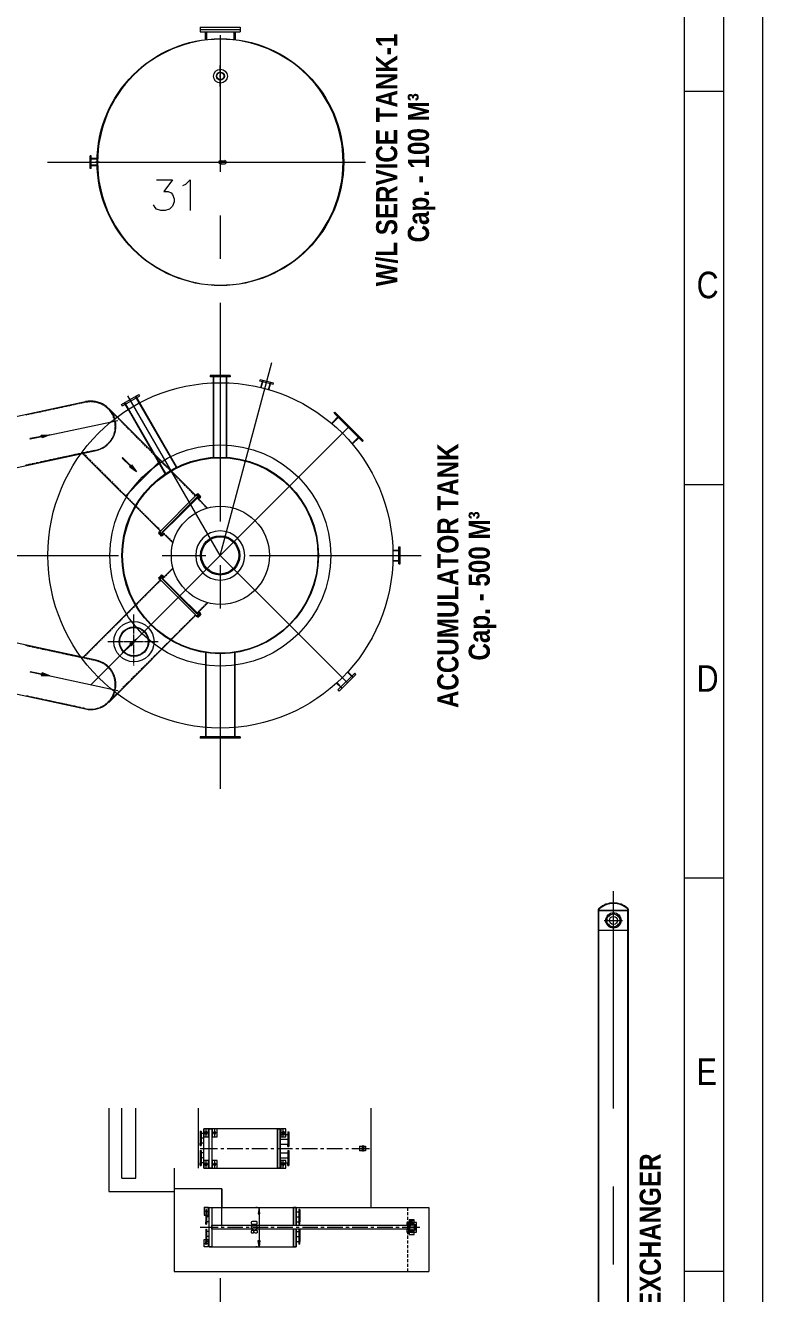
# Model space of a CAD drawing. Header units: millimetres. Extents: x 29 to 95071, y 20 to 67221.
# Drawn here: x 80065 to 95071, y 25167 to 50968 of the extents above; entities that cross this region are included whole.
import ezdxf

# ---------------------------------------------------------------- set-up
doc = ezdxf.new("R2010")
doc.units = ezdxf.units.MM

msp = doc.modelspace()

# ---------------------------------------------------------------- hatches: boundary and pattern name
h = msp.add_hatch(color=7)
h.dxf.hatch_style = 2
h.paths.add_polyline_path([(80390, 42631), (80563, 42636), (80404, 42577)])
h = msp.add_hatch(color=7)
h.dxf.hatch_style = 2
h.paths.add_polyline_path([(82228, 42026), (82328, 41888), (82189, 41982)])
h = msp.add_hatch(color=7)
h.dxf.hatch_style = 2
h.paths.add_polyline_path([(82228, 38344), (82328, 38483), (82189, 38383)])
h = msp.add_hatch(color=7)
h.dxf.hatch_style = 2
h.paths.add_polyline_path([(80390, 37739), (80563, 37734), (80404, 37794)])
h = msp.add_hatch(color=7)
h.dxf.hatch_style = 2
h.paths.add_polyline_path([(84801, 26790), (84840, 26790), (84821, 26919)])
h = msp.add_hatch(color=7)
h.paths.add_polyline_path([(87879, 26666), (87879, 26631), (87904, 26631)])
h.paths.add_polyline_path([(87879, 26631), (87904, 26631), (87879, 26369)])
h = msp.add_hatch(color=7)
h.dxf.hatch_style = 2
h.paths.add_polyline_path([(87879, 26666), (87978, 26666), (87904, 26631)])
h = msp.add_hatch(color=7)
h.dxf.hatch_style = 2
h.paths.add_polyline_path([(84801, 26245), (84840, 26245), (84821, 26116)])

# ---------------------------------------------------------------- linework, layer by layer
at = {"color": 7, "lineweight": 0}
for points in [[(95071, 20), (29, 20), (29, 67221), (95071, 67221)], [(94273, 818), (2428, 818), (2428, 66423), (94273, 66423)], [(93475, 1616), (3226, 1616), (3226, 65625), (93475, 65625)], [(80390, 42631), (80563, 42636), (80404, 42577)], [(82228, 42026), (82328, 41888), (82189, 41982)], [(82228, 38344), (82328, 38483), (82189, 38383)], [(80390, 37739), (80563, 37734), (80404, 37794)], [(91901, 32773), (91892, 32769), (91889, 32760), (91892, 32751), (91901, 32748), (91910, 32751), (91913, 32760), (91910, 32769)], [(91941, 32867), (91932, 32863), (91928, 32854), (91932, 32846), (91941, 32842), (91950, 32846), (91953, 32854), (91950, 32863)], [(92035, 32906), (92026, 32903), (92023, 32894), (92026, 32885), (92035, 32882), (92044, 32885), (92047, 32894), (92044, 32903)], [(92129, 32867), (92120, 32863), (92117, 32854), (92120, 32846), (92129, 32842), (92138, 32846), (92141, 32854), (92138, 32863)], [(92169, 32773), (92160, 32769), (92156, 32760), (92160, 32751), (92169, 32748), (92178, 32751), (92181, 32760), (92178, 32769)], [(91941, 32678), (91932, 32675), (91928, 32666), (91932, 32657), (91941, 32654), (91950, 32657), (91953, 32666), (91950, 32675)], [(92035, 32639), (92026, 32635), (92023, 32626), (92026, 32618), (92035, 32614), (92044, 32618), (92047, 32626), (92044, 32635)], [(92129, 32678), (92120, 32675), (92117, 32666), (92120, 32657), (92129, 32654), (92138, 32657), (92141, 32666), (92138, 32675)], [(83795, 28356), (83795, 28520), (83696, 28520), (83696, 28356)], [(83720, 28436), (83725, 28431), (83725, 28426), (83725, 28421), (83730, 28421), (83735, 28416), (83740, 28416), (83745, 28416), (83750, 28416), (83755, 28421), (83760, 28421), (83760, 28426), (83765, 28426), (83765, 28431), (83765, 28436), (83765, 28441), (83765, 28446), (83760, 28450), (83760, 28455), (83755, 28455), (83750, 28460), (83745, 28460), (83740, 28460), (83735, 28455), (83730, 28455), (83725, 28450), (83725, 28446), (83720, 28441)], [(83805, 27717), (83805, 28520), (83859, 28520), (83859, 27717)], [(83968, 28356), (83968, 28520), (83869, 28520), (83869, 28356)], [(83899, 28436), (83899, 28431), (83899, 28426), (83904, 28421), (83909, 28421), (83909, 28416), (83914, 28416), (83919, 28416), (83924, 28416), (83928, 28416), (83928, 28421), (83933, 28421), (83938, 28426), (83938, 28431), (83943, 28436), (83943, 28441), (83938, 28446), (83938, 28450), (83933, 28455), (83928, 28455), (83928, 28460), (83924, 28460), (83919, 28460), (83914, 28460), (83909, 28455), (83904, 28450), (83899, 28450), (83899, 28446), (83899, 28441)], [(85252, 28520), (85252, 27717), (85197, 27717), (85197, 28520)], [(85252, 27717), (85252, 28520), (85197, 28520), (85197, 27717)], [(85262, 28520), (85262, 28356), (85252, 28356), (85252, 28520)], [(85366, 28356), (85366, 28520), (85262, 28520), (85262, 28356)], [(85292, 28436), (85292, 28431), (85297, 28426), (85297, 28421), (85301, 28421), (85306, 28416), (85311, 28416), (85316, 28416), (85321, 28416), (85326, 28421), (85331, 28426), (85336, 28431), (85336, 28436), (85336, 28441), (85336, 28446), (85331, 28446), (85331, 28450), (85326, 28455), (85321, 28460), (85316, 28460), (85311, 28460), (85306, 28460), (85306, 28455), (85301, 28455), (85297, 28450), (85292, 28446), (85292, 28441)], [(86987, 28069), (86987, 28168)], [(83795, 27717), (83795, 27876), (83696, 27876), (83696, 27717)], [(83968, 27717), (83968, 27876), (83869, 27876), (83869, 27717)], [(85262, 27717), (85262, 27876), (85252, 27876), (85252, 27717)], [(85366, 27717), (85366, 27876), (85262, 27876), (85262, 27717)], [(83720, 27796), (83720, 27791), (83725, 27791), (83725, 27786), (83725, 27781), (83730, 27781), (83735, 27776), (83740, 27776), (83745, 27776), (83750, 27776), (83755, 27776), (83760, 27781), (83760, 27786), (83765, 27786), (83765, 27791), (83765, 27796), (83765, 27801), (83765, 27806), (83760, 27811), (83760, 27816), (83755, 27816), (83750, 27816), (83745, 27821), (83740, 27821), (83735, 27816), (83730, 27816), (83725, 27811), (83725, 27806), (83720, 27801)], [(83899, 27796), (83899, 27791), (83899, 27786), (83904, 27781), (83909, 27781), (83909, 27776), (83914, 27776), (83919, 27776), (83924, 27776), (83928, 27776), (83933, 27781), (83938, 27786), (83938, 27791), (83943, 27796), (83943, 27801), (83938, 27806), (83938, 27811), (83933, 27816), (83928, 27816), (83924, 27821), (83919, 27821), (83914, 27821), (83909, 27816), (83904, 27811), (83899, 27811), (83899, 27806), (83899, 27801)], [(85292, 27796), (85292, 27791), (85297, 27786), (85297, 27781), (85301, 27781), (85306, 27776), (85311, 27776), (85316, 27776), (85321, 27776), (85326, 27776), (85326, 27781), (85331, 27786), (85336, 27791), (85336, 27796), (85336, 27801), (85336, 27806), (85331, 27806), (85331, 27811), (85326, 27816), (85321, 27816), (85316, 27821), (85311, 27821), (85306, 27821), (85306, 27816), (85301, 27816), (85297, 27811), (85292, 27806), (85292, 27801)], [(83760, 26847), (83756, 26856), (83748, 26859), (83739, 26856), (83735, 26847), (83739, 26838), (83748, 26835), (83756, 26838)], [(83859, 26116), (83805, 26116), (83805, 26919), (83859, 26919)], [(84801, 26790), (84840, 26790), (84821, 26919)], [(84662, 26602), (84667, 26587), (84687, 26582), (84717, 26577), (84736, 26577), (84766, 26582), (84781, 26587), (84786, 26602), (84786, 26612), (84781, 26626), (84766, 26631), (84736, 26636), (84717, 26636), (84687, 26631), (84667, 26626), (84662, 26612)], [(87879, 26666), (87879, 26631), (87904, 26631)], [(87879, 26666), (87978, 26666), (87904, 26631)], [(87879, 26369), (87978, 26369), (87978, 26666), (87879, 26666)], [(87879, 26631), (87904, 26631), (87879, 26369)], [(87943, 26594), (87940, 26603), (87931, 26607), (87922, 26603), (87919, 26594), (87922, 26585), (87931, 26582), (87940, 26585)], [(83859, 26557), (87854, 26557), (87854, 26478), (83859, 26478)], [(84662, 26512), (84667, 26498), (84687, 26493), (84717, 26488), (84736, 26488), (84766, 26493), (84781, 26498), (84786, 26512), (84786, 26522), (84781, 26537), (84766, 26542), (84736, 26547), (84717, 26547), (84687, 26542), (84667, 26537), (84662, 26522)], [(84662, 26418), (84667, 26403), (84682, 26403), (84692, 26403), (84707, 26403), (84712, 26413), (84717, 26433), (84722, 26448), (84736, 26453), (84746, 26458), (84766, 26458), (84776, 26453), (84781, 26448), (84786, 26438), (84786, 26418), (84781, 26403), (84776, 26403), (84766, 26398), (84746, 26398), (84736, 26403), (84722, 26408), (84717, 26423), (84712, 26443), (84707, 26448), (84692, 26453), (84682, 26453), (84667, 26448), (84662, 26438)], [(87854, 26468), (88003, 26468), (88003, 26567), (87854, 26567)], [(87943, 26446), (87940, 26454), (87931, 26458), (87922, 26454), (87919, 26446), (87922, 26437), (87931, 26433), (87940, 26437)], [(83760, 26193), (83756, 26202), (83748, 26205), (83739, 26202), (83735, 26193), (83739, 26184), (83748, 26180), (83756, 26184)], [(84801, 26245), (84840, 26245), (84821, 26116)]]:
    msp.add_lwpolyline(points, close=True, dxfattribs=at)
for points in [[(83626, 50928), (83626, 50839)], [(83626, 50928), (84439, 50928)], [(83626, 50884), (84439, 50884)], [(83626, 50839), (84439, 50839)], [(83725, 50839), (83725, 50666)], [(83750, 50839), (83750, 50666)], [(84310, 50839), (84310, 50666)], [(84335, 50839), (84335, 50666)], [(84439, 50928), (84439, 50839)], [(84033, 50770), (84033, 47989)], [(84033, 50002), (84033, 50150)], [(84033, 49917), (84033, 49962)], [(84033, 49724), (84033, 49873)], [(94273, 49620), (93475, 49620)], [(81406, 48311), (81381, 48311)], [(81381, 48059), (81381, 48311)], [(81406, 48257), (81381, 48257)], [(81406, 48059), (81406, 48311)], [(81530, 48257), (81406, 48257)], [(80518, 48182), (86987, 48182)], [(81530, 48247), (81381, 48247)], [(81530, 48123), (81381, 48123)], [(81406, 48113), (81381, 48113)], [(81406, 48059), (81381, 48059)], [(81530, 48113), (81406, 48113)], [(81574, 48182), (81490, 48182)], [(84035, 48217), (84023, 48215), (84012, 48208), (84005, 48198), (84003, 48185), (84005, 48172), (84012, 48162), (84023, 48155), (84035, 48153)], [(84033, 48212), (84122, 48212)], [(84033, 48153), (84038, 48153), (84042, 48158), (84047, 48158), (84052, 48163), (84052, 48168), (84057, 48173), (84057, 48178), (84062, 48182), (84062, 48187), (84057, 48192), (84057, 48197), (84052, 48202), (84052, 48207), (84047, 48212), (84042, 48212), (84038, 48212), (84033, 48212)], [(84033, 48153), (84122, 48153)], [(84124, 48153), (84137, 48155), (84147, 48162), (84154, 48172), (84156, 48185), (84154, 48198), (84147, 48208), (84137, 48215), (84124, 48217)], [(86486, 48182), (86570, 48182)], [(82734, 47826), (83061, 47826), (82883, 47588), (82972, 47588), (83031, 47558), (83061, 47528), (83091, 47439), (83091, 47380), (83061, 47290), (83002, 47231), (82912, 47201), (82823, 47201), (82734, 47231), (82704, 47261), (82674, 47320)], [(83269, 47707), (83329, 47736), (83418, 47826), (83418, 47201)], [(84033, 47102), (84033, 46215)], [(84033, 45323), (84033, 40877)], [(84033, 40183), (85083, 44108)], [(84236, 43846), (83829, 43846)], [(83829, 43846), (83829, 43816)], [(84236, 43816), (83829, 43816)], [(83894, 43687), (83894, 43846)], [(83894, 42170), (83894, 43687)], [(83904, 43687), (83904, 43846)], [(83904, 42170), (83904, 43687)], [(84156, 43687), (84156, 43846)], [(84156, 42170), (84156, 43687)], [(84166, 43687), (84166, 43846)], [(84166, 42170), (84166, 43687)], [(84236, 43846), (84236, 43816)], [(84836, 43732), (84845, 43756)], [(85108, 43662), (84836, 43732)], [(85113, 43687), (84845, 43756)], [(84860, 43598), (84895, 43741)], [(84865, 43598), (84905, 43741)], [(85014, 43553), (85054, 43702)], [(85019, 43553), (85059, 43702)], [(85108, 43662), (85113, 43687)], [(82025, 43256), (82377, 43459)], [(82040, 43226), (82392, 43429)], [(84033, 40183), (82154, 43434)], [(83140, 41977), (82308, 43419)], [(82392, 43290), (82318, 43424)], [(82392, 43429), (82377, 43459)], [(81292, 43310), (78357, 42681)], [(80305, 43092), (80295, 43087)], [(80325, 43092), (80310, 43092)], [(80345, 43097), (80330, 43097)], [(80365, 43102), (80350, 43102)], [(80380, 43107), (80370, 43102)], [(80399, 43112), (80390, 43107)], [(80419, 43112), (80404, 43112)], [(80439, 43117), (80424, 43117)], [(80454, 43122), (80444, 43122)], [(80474, 43127), (80464, 43122)], [(80494, 43132), (80479, 43127)], [(80513, 43137), (80499, 43132)], [(80528, 43137), (80518, 43137)], [(80548, 43142), (80538, 43142)], [(80568, 43147), (80553, 43142)], [(80588, 43152), (80573, 43147)], [(80603, 43157), (80593, 43152)], [(80622, 43157), (80613, 43157)], [(80642, 43162), (80627, 43162)], [(80662, 43166), (80647, 43162)], [(80677, 43171), (80667, 43166)], [(80697, 43176), (80687, 43171)], [(80717, 43176), (80702, 43176)], [(80736, 43181), (80722, 43181)], [(80751, 43186), (80741, 43181)], [(80771, 43191), (80761, 43186)], [(80791, 43196), (80776, 43191)], [(80811, 43196), (80796, 43196)], [(80826, 43201), (80816, 43201)], [(80846, 43206), (80836, 43201)], [(80865, 43211), (80850, 43206)], [(80885, 43216), (80870, 43211)], [(80905, 43216), (80890, 43216)], [(80920, 43221), (80910, 43221)], [(80940, 43226), (80930, 43226)], [(80960, 43231), (80945, 43226)], [(80979, 43236), (80964, 43231)], [(80994, 43236), (80984, 43236)], [(81014, 43241), (81004, 43241)], [(81034, 43246), (81019, 43246)], [(81054, 43251), (81039, 43246)], [(81069, 43256), (81059, 43251)], [(81088, 43256), (81078, 43256)], [(81108, 43261), (81093, 43261)], [(81128, 43266), (81113, 43266)], [(81143, 43271), (81133, 43266)], [(81163, 43276), (81153, 43271)], [(81183, 43280), (81168, 43276)], [(81202, 43280), (81188, 43280)], [(81217, 43285), (81207, 43285)], [(81237, 43290), (81227, 43285)], [(81257, 43295), (81242, 43290)], [(81277, 43300), (81262, 43295)], [(81292, 43300), (81282, 43300)], [(81505, 42320), (81555, 42334), (81603, 42352), (81648, 42374), (81690, 42401), (81729, 42431), (81764, 42465), (81796, 42501), (81825, 42541), (81849, 42583), (81870, 42628), (81886, 42674), (81897, 42722), (81904, 42771), (81906, 42821), (81903, 42872), (81895, 42924), (81881, 42974), (81863, 43021), (81841, 43066), (81814, 43109), (81784, 43147), (81751, 43183), (81714, 43215), (81674, 43244), (81632, 43268), (81588, 43288), (81541, 43305), (81493, 43316), (81444, 43323), (81394, 43325), (81343, 43322), (81292, 43314)], [(81302, 43300), (81292, 43300)], [(81321, 43305), (81306, 43305)], [(81336, 43305), (81326, 43305)], [(81356, 43310), (81346, 43305)], [(81376, 43310), (81361, 43310)], [(81396, 43310), (81391, 43315), (81381, 43310)], [(81416, 43310), (81401, 43310)], [(81430, 43310), (81420, 43310)], [(81450, 43305), (81440, 43310)], [(81470, 43305), (81460, 43305)], [(81490, 43305), (81485, 43305), (81475, 43305)], [(81510, 43300), (81495, 43300)], [(81525, 43295), (81515, 43295)], [(81544, 43290), (81534, 43290)], [(81564, 43280), (81549, 43285)], [(81579, 43276), (81569, 43280)], [(81599, 43271), (81589, 43276)], [(81614, 43261), (81604, 43266)], [(81634, 43251), (81619, 43256)], [(81648, 43241), (81639, 43251)], [(81663, 43236), (81653, 43241)], [(81683, 43221), (81673, 43231)], [(81698, 43211), (81688, 43221)], [(81713, 43201), (81703, 43206)], [(81728, 43186), (81718, 43196)], [(81743, 43176), (81733, 43181)], [(81753, 43162), (81748, 43171)], [(81767, 43147), (81758, 43157)], [(83537, 41402), (81762, 43176)], [(81777, 43132), (81772, 43142)], [(81792, 43117), (81782, 43127)], [(81802, 43102), (81792, 43112)], [(81812, 43087), (81807, 43097)], [(81837, 43082), (81812, 43112)], [(82040, 43226), (82025, 43256)], [(82159, 43157), (82080, 43285)], [(82922, 41853), (82090, 43295)], [(82912, 41843), (82159, 43157)], [(83150, 41982), (82392, 43290)], [(86352, 43077), (86367, 43097)], [(86942, 42522), (86367, 43097)], [(80082, 43043), (80072, 43038)], [(80102, 43048), (80087, 43043)], [(80122, 43052), (80107, 43048)], [(80137, 43052), (80127, 43052)], [(80157, 43057), (80147, 43057)], [(80176, 43062), (80162, 43057)], [(80196, 43067), (80181, 43062)], [(80211, 43072), (80201, 43067)], [(80231, 43072), (80221, 43072)], [(80251, 43077), (80236, 43077)], [(80271, 43082), (80256, 43082)], [(80285, 43087), (80276, 43082)], [(80538, 42631), (81946, 42929)], [(81822, 43072), (81817, 43082)], [(81832, 43052), (81827, 43067)], [(81842, 43038), (81837, 43048)], [(81852, 43023), (81842, 43033)], [(81872, 43048), (81852, 43072)], [(81857, 43003), (81857, 43013), (81852, 43013)], [(81862, 42983), (81862, 42998)], [(81872, 42968), (81867, 42978)], [(81876, 42948), (81872, 42963)], [(81881, 42929), (81876, 42943)], [(81906, 43018), (81881, 43038)], [(81886, 42914), (81886, 42919), (81881, 42924)], [(81886, 42894), (81886, 42904)], [(81891, 42874), (81891, 42889)], [(81891, 42854), (81891, 42869)], [(81896, 42834), (81891, 42849)], [(81941, 42983), (81916, 43003)], [(81976, 42948), (81951, 42968)], [(82005, 42914), (81986, 42938)], [(82040, 42879), (82020, 42904)], [(82075, 42849), (82050, 42869)], [(82109, 42815), (82085, 42834)], [(86293, 42869), (86441, 43018)], [(86303, 42864), (86451, 43008)], [(86927, 42502), (86352, 43077)], [(80394, 42606), (80162, 42562)], [(80399, 42596), (80166, 42552), (80162, 42562)], [(80394, 42601), (80166, 42557)], [(81827, 42562), (81832, 42577)], [(81837, 42582), (81842, 42592)], [(81847, 42596), (81852, 42606)], [(81857, 42616), (81862, 42626)], [(81862, 42631), (81867, 42641)], [(81867, 42651), (81872, 42661)], [(81872, 42666), (81876, 42681)], [(81876, 42686), (81881, 42701)], [(81881, 42706), (81886, 42715)], [(81886, 42725), (81891, 42735)], [(81891, 42780), (81896, 42795)], [(81891, 42760), (81891, 42775)], [(81891, 42740), (81891, 42755)], [(81896, 42820), (81896, 42829)], [(81896, 42800), (81896, 42810)], [(82144, 42780), (82119, 42800)], [(82174, 42745), (82154, 42770)], [(82209, 42710), (82189, 42735)], [(82243, 42681), (82218, 42701)], [(82278, 42646), (82253, 42666)], [(82308, 42611), (82288, 42631)], [(82342, 42577), (82323, 42601)], [(84033, 40183), (86655, 42810)], [(86709, 42453), (86858, 42601)], [(86719, 42448), (86863, 42592)], [(81505, 42314), (78570, 41684)], [(81460, 42314), (81445, 42314)], [(81480, 42319), (81465, 42314)], [(81495, 42324), (81485, 42319)], [(81500, 42324), (81510, 42329)], [(81520, 42329), (81530, 42334)], [(81534, 42334), (81549, 42339)], [(81554, 42339), (81564, 42344)], [(81574, 42349), (81584, 42349)], [(81589, 42354), (81594, 42354), (81604, 42359)], [(81609, 42359), (81619, 42368)], [(81624, 42368), (81634, 42378)], [(81639, 42378), (81653, 42383)], [(81658, 42388), (81668, 42393)], [(81673, 42398), (81678, 42403), (81683, 42403)], [(81688, 42408), (81698, 42418)], [(81703, 42423), (81713, 42428)], [(81718, 42433), (81728, 42443)], [(81733, 42448), (81743, 42453)], [(81748, 42458), (81758, 42463), (81758, 42468)], [(81762, 42473), (81767, 42482)], [(81772, 42487), (81782, 42497)], [(81782, 42502), (81792, 42512)], [(81797, 42517), (81802, 42527)], [(81807, 42532), (81817, 42542)], [(81817, 42547), (81827, 42557)], [(82377, 42542), (82357, 42567)], [(82412, 42512), (82387, 42532)], [(82446, 42478), (82422, 42497)], [(82476, 42443), (82456, 42468)], [(82511, 42408), (82491, 42433)], [(82546, 42373), (82526, 42398)], [(82580, 42344), (82556, 42363)], [(82615, 42309), (82590, 42329)], [(86927, 42502), (86942, 42522)], [(80251, 42056), (80236, 42051)], [(80266, 42061), (80256, 42056)], [(80285, 42061), (80276, 42061)], [(80305, 42066), (80290, 42066)], [(80325, 42071), (80310, 42066)], [(80340, 42076), (80330, 42071)], [(80360, 42081), (80350, 42076)], [(80380, 42081), (80365, 42081)], [(80399, 42086), (80385, 42086)], [(80414, 42091), (80404, 42091)], [(80434, 42096), (80424, 42091)], [(80454, 42101), (80439, 42096)], [(80474, 42101), (80459, 42101)], [(80489, 42106), (80479, 42106)], [(80508, 42111), (80499, 42111)], [(80528, 42116), (80513, 42111)], [(80548, 42121), (80533, 42116)], [(80563, 42121), (80553, 42121)], [(80583, 42126), (80573, 42126)], [(80603, 42131), (80588, 42131)], [(80622, 42135), (80608, 42131)], [(80637, 42140), (80627, 42135)], [(80657, 42145), (80647, 42140)], [(80677, 42145), (80662, 42145)], [(80697, 42150), (80682, 42150)], [(80712, 42155), (80702, 42150)], [(80732, 42160), (80722, 42155)], [(80751, 42165), (80741, 42160)], [(80771, 42165), (80756, 42165)], [(80791, 42170), (80776, 42170)], [(80806, 42175), (80796, 42170)], [(80826, 42180), (80816, 42175)], [(80846, 42185), (80831, 42180)], [(80865, 42185), (80850, 42185)], [(80880, 42190), (80870, 42190)], [(80900, 42195), (80890, 42190)], [(80920, 42200), (80905, 42195)], [(80940, 42205), (80925, 42200)], [(80955, 42205), (80945, 42205)], [(80974, 42210), (80964, 42210)], [(80994, 42215), (80979, 42210)], [(81014, 42220), (80999, 42215)], [(81029, 42225), (81019, 42220)], [(81049, 42225), (81039, 42225)], [(81069, 42230), (81054, 42230)], [(81088, 42235), (81074, 42235)], [(81103, 42240), (81093, 42235)], [(81123, 42245), (81113, 42240)], [(81143, 42245), (81128, 42245)], [(81163, 42249), (81148, 42249)], [(81178, 42254), (81168, 42254)], [(81197, 42259), (81188, 42254)], [(81217, 42264), (81202, 42259)], [(81237, 42264), (81222, 42264)], [(82813, 40678), (81237, 42254)], [(81252, 42269), (81242, 42269)], [(81272, 42235), (81247, 42259)], [(81272, 42274), (81262, 42274)], [(81292, 42279), (81277, 42274)], [(81306, 42205), (81282, 42225)], [(81311, 42284), (81297, 42279)], [(81331, 42289), (81316, 42284)], [(81336, 42170), (81316, 42190)], [(81346, 42289), (81336, 42289)], [(81371, 42135), (81351, 42155)], [(81366, 42294), (81356, 42294)], [(81386, 42299), (81371, 42294)], [(81406, 42101), (81381, 42126)], [(81406, 42304), (81391, 42299)], [(81420, 42309), (81411, 42304)], [(81440, 42066), (81416, 42091)], [(81440, 42309), (81430, 42309)], [(81475, 42036), (81450, 42056)], [(82040, 42175), (82035, 42165)], [(82204, 42002), (82035, 42165)], [(82040, 42175), (82209, 42007), (82040, 42170)], [(82100, 41392), (82818, 42116)], [(82645, 42274), (82625, 42299)], [(82679, 42240), (82660, 42264)], [(82714, 42205), (82689, 42230)], [(82749, 42175), (82724, 42195)], [(82784, 42140), (82759, 42160)], [(82813, 42106), (82788, 42135)], [(83537, 41402), (82793, 42140)], [(82813, 42106), (82793, 42131)], [(82848, 42071), (82828, 42096)], [(82848, 42071), (82828, 42096)], [(82883, 42036), (82858, 42061)], [(82883, 42036), (82858, 42061)], [(80082, 42021), (80067, 42017)], [(80097, 42021), (80087, 42021)], [(80117, 42026), (80107, 42026)], [(80137, 42031), (80122, 42026)], [(80157, 42036), (80142, 42031)], [(80176, 42041), (80162, 42036)], [(80191, 42041), (80181, 42041)], [(80211, 42046), (80201, 42046)], [(80231, 42051), (80216, 42046)], [(81505, 42002), (81485, 42021)], [(81539, 41967), (81520, 41987)], [(81574, 41932), (81549, 41957)], [(81609, 41898), (81584, 41922)], [(81644, 41868), (81619, 41888)], [(81673, 41833), (81653, 41853)], [(81708, 41798), (81688, 41823)], [(82917, 42007), (82893, 42026)], [(82917, 42007), (82893, 42026)], [(82952, 41972), (82927, 41992)], [(82952, 41972), (82927, 41992)], [(82982, 41937), (82962, 41962)], [(82982, 41937), (82962, 41962)], [(83016, 41903), (82997, 41927)], [(83016, 41903), (82997, 41927)], [(83051, 41868), (83026, 41893)], [(83051, 41868), (83026, 41893)], [(83086, 41838), (83061, 41858)], [(83086, 41838), (83061, 41858)], [(83121, 41803), (83096, 41823)], [(83121, 41803), (83096, 41823)], [(81743, 41764), (81718, 41789)], [(81777, 41729), (81753, 41754)], [(81807, 41699), (81787, 41719)], [(81842, 41665), (81822, 41684)], [(81876, 41630), (81857, 41655)], [(81911, 41595), (81886, 41620)], [(81946, 41561), (81921, 41585)], [(81976, 41531), (81956, 41551)], [(83150, 41769), (83130, 41793)], [(83150, 41769), (83130, 41793)], [(83185, 41734), (83165, 41759)], [(83185, 41734), (83165, 41759)], [(83220, 41704), (83195, 41724)], [(83220, 41699), (83195, 41724)], [(83254, 41670), (83230, 41689)], [(83254, 41670), (83230, 41689)], [(83289, 41635), (83264, 41655)], [(83289, 41635), (83264, 41655)], [(83319, 41600), (83299, 41625)], [(83319, 41600), (83299, 41625)], [(83354, 41565), (83334, 41590)], [(83354, 41565), (83334, 41590)], [(83388, 41536), (83363, 41556)], [(83388, 41531), (83363, 41556)], [(94273, 41620), (93475, 41620)], [(82010, 41496), (81990, 41516)], [(82045, 41461), (82025, 41486)], [(82080, 41427), (82055, 41451)], [(82114, 41392), (82090, 41417)], [(82144, 41362), (82124, 41382)], [(82179, 41328), (82159, 41347)], [(82214, 41293), (82194, 41318)], [(82248, 41258), (82223, 41283)], [(82774, 40639), (83572, 41442)], [(83552, 41367), (82848, 40658), (83066, 40440)], [(83606, 41407), (83205, 41010)], [(83606, 41407), (83205, 41010)], [(83567, 41357), (83210, 41000)], [(83423, 41501), (83398, 41521)], [(83423, 41501), (83398, 41521)], [(83453, 41466), (83433, 41486)], [(83458, 41466), (83433, 41486)], [(83487, 41432), (83468, 41456)], [(83487, 41432), (83468, 41456)], [(83527, 41392), (83502, 41422)], [(83527, 41392), (83502, 41422)], [(83542, 41432), (83611, 41367)], [(83547, 41412), (83582, 41382)], [(83562, 41362), (83547, 41362)], [(83770, 41149), (83552, 41367)], [(83562, 41432), (83596, 41397)], [(83562, 41362), (83562, 41352)], [(83572, 41337), (83562, 41352)], [(83631, 41347), (83567, 41412)], [(83572, 41442), (83606, 41407)], [(83611, 41352), (83582, 41382)], [(83606, 41303), (83582, 41328)], [(83636, 41377), (83591, 41328)], [(83626, 41367), (83596, 41397)], [(83596, 41337), (83596, 41323)], [(83636, 41377), (83606, 41407)], [(83641, 41273), (83616, 41293)], [(82283, 41223), (82258, 41248)], [(82313, 41194), (82293, 41214)], [(82347, 41159), (82328, 41179)], [(82382, 41124), (82357, 41149)], [(82417, 41090), (82392, 41114)], [(82451, 41055), (82427, 41080)], [(82481, 41025), (82461, 41045)], [(83671, 41238), (83651, 41258)], [(83705, 41204), (83686, 41228)], [(83740, 41169), (83715, 41194)], [(83765, 41149), (83750, 41159)], [(82516, 40991), (82496, 41010)], [(82551, 40956), (82526, 40981)], [(82585, 40921), (82560, 40946)], [(82620, 40891), (82595, 40911)], [(82650, 40857), (82630, 40877)], [(82684, 40822), (82665, 40842)], [(82719, 40787), (82694, 40812)], [(82754, 40753), (82729, 40777)], [(82808, 40609), (83205, 41010)], [(82808, 40609), (83205, 41010)], [(82858, 40649), (83210, 41000)], [(82788, 40723), (82764, 40743)], [(82774, 40639), (82808, 40609)], [(82779, 40668), (82848, 40604)], [(82784, 40649), (82818, 40619)], [(82818, 40688), (82798, 40708)], [(82798, 40663), (82833, 40634)], [(82868, 40584), (82803, 40649)], [(82838, 40579), (82808, 40609)], [(82848, 40589), (82818, 40619)], [(82863, 40604), (82833, 40634)], [(82838, 40579), (82883, 40624)], [(82853, 40653), (82853, 40668)], [(82853, 40653), (82863, 40653)], [(82878, 40644), (82863, 40653)], [(82878, 40619), (82888, 40619)], [(82907, 40609), (82888, 40634)], [(82942, 40574), (82922, 40599)], [(82977, 40539), (82952, 40564)], [(83012, 40510), (82987, 40530)], [(83046, 40475), (83021, 40495)], [(83066, 40450), (83056, 40465)], [(87542, 40292), (87691, 40292)], [(87542, 40287), (87691, 40287)], [(87666, 40356), (87691, 40356)], [(87666, 40014), (87666, 40356)], [(87691, 40014), (87691, 40356)], [(78461, 40183), (81961, 40183)], [(84033, 40183), (81406, 37561)], [(82848, 40183), (83740, 40183)], [(84033, 40183), (86620, 37595)], [(84627, 40183), (88122, 40183)], [(87542, 40083), (87691, 40083)], [(87542, 40074), (87691, 40074)], [(87666, 40014), (87691, 40014)], [(82774, 39727), (82808, 39756)], [(82779, 39697), (82848, 39761)], [(82784, 39717), (82818, 39746)], [(82868, 39786), (82803, 39717)], [(82838, 39791), (82808, 39756)], [(82808, 39756), (83205, 39360)], [(82808, 39756), (83205, 39360)], [(82848, 39781), (82818, 39746)], [(82863, 39766), (82833, 39732)], [(82838, 39791), (82883, 39746)], [(83552, 38998), (82848, 39707), (83066, 39925)], [(82878, 39751), (82888, 39751)], [(82907, 39756), (82888, 39737)], [(82942, 39791), (82922, 39771)], [(82977, 39826), (82952, 39801)], [(83012, 39860), (82987, 39836)], [(83046, 39895), (83021, 39870)], [(83066, 39915), (83056, 39905)], [(84033, 39989), (84033, 39102)], [(82813, 39687), (81237, 38111)], [(82620, 39479), (82595, 39454)], [(82650, 39513), (82630, 39489)], [(82684, 39543), (82665, 39523)], [(82719, 39578), (82694, 39558)], [(82754, 39613), (82729, 39593)], [(82788, 39647), (82764, 39623)], [(82774, 39727), (83572, 38929)], [(82798, 39702), (82833, 39732)], [(82818, 39682), (82798, 39657)], [(82853, 39712), (82853, 39702)], [(82853, 39712), (82863, 39712)], [(82858, 39717), (83210, 39365)], [(82878, 39727), (82863, 39712)], [(82382, 39241), (82357, 39221)], [(82417, 39276), (82392, 39256)], [(82451, 39310), (82427, 39285)], [(82481, 39345), (82461, 39320)], [(82516, 39380), (82496, 39355)], [(82551, 39409), (82526, 39390)], [(82585, 39444), (82560, 39424)], [(83606, 38958), (83205, 39360)], [(83606, 38958), (83205, 39360)], [(83567, 39013), (83210, 39365)], [(83765, 39221), (83750, 39206)], [(83537, 38968), (81762, 37194)], [(82114, 38973), (82090, 38948)], [(82144, 39008), (82124, 38983)], [(82179, 39043), (82159, 39018)], [(82214, 39072), (82194, 39053)], [(82248, 39107), (82223, 39087)], [(82283, 39142), (82258, 39117)], [(82273, 38953), (82273, 38983)], [(82313, 39176), (82293, 39152)], [(82347, 39211), (82328, 39186)], [(83527, 38973), (83502, 38948)], [(83542, 38934), (83611, 38998)], [(83562, 39008), (83547, 39008)], [(83547, 38953), (83582, 38983)], [(83770, 39216), (83552, 38998)], [(83572, 39028), (83562, 39018)], [(83562, 39008), (83562, 39018)], [(83562, 38939), (83596, 38968)], [(83631, 39023), (83567, 38953)], [(83606, 39062), (83582, 39038)], [(83611, 39018), (83582, 38983)], [(83636, 38993), (83591, 39038)], [(83596, 39033), (83596, 39043)], [(83626, 39003), (83596, 38968)], [(83636, 38993), (83606, 38958)], [(83641, 39097), (83616, 39072)], [(83671, 39132), (83651, 39107)], [(83705, 39162), (83686, 39142)], [(83740, 39196), (83715, 39176)], [(81842, 38706), (81822, 38681)], [(81876, 38735), (81857, 38715)], [(81911, 38770), (81886, 38750)], [(81946, 38805), (81921, 38780)], [(81976, 38839), (81956, 38815)], [(82010, 38874), (81990, 38849)], [(82045, 38904), (82025, 38884)], [(82080, 38939), (82055, 38919)], [(82273, 38939), (82273, 38948)], [(82273, 38904), (82273, 38934)], [(82273, 38889), (82273, 38894)], [(82273, 38854), (82273, 38884)], [(82273, 38839), (82273, 38844)], [(82273, 38800), (82273, 38834)], [(82273, 38790), (82273, 38795)], [(82273, 38750), (82273, 38780)], [(82273, 38735), (82273, 38745)], [(82273, 38701), (82273, 38730)], [(83289, 38730), (83264, 38711)], [(83319, 38765), (83299, 38745)], [(83354, 38800), (83334, 38780)], [(83388, 38834), (83363, 38810)], [(83423, 38869), (83398, 38844)], [(83453, 38899), (83433, 38879)], [(83487, 38934), (83468, 38914)], [(83572, 38929), (83606, 38958)], [(81505, 38051), (78570, 38681)], [(81609, 38468), (81584, 38448)], [(81644, 38502), (81619, 38478)], [(81673, 38537), (81653, 38512)], [(81708, 38567), (81688, 38547)], [(81743, 38601), (81718, 38582)], [(81777, 38636), (81753, 38611)], [(81807, 38671), (81787, 38646)], [(82273, 38686), (82273, 38691)], [(82273, 38651), (82273, 38681)], [(82273, 38636), (82273, 38641)], [(82273, 38597), (82273, 38631)], [(82273, 38587), (82273, 38592)], [(82273, 38547), (82273, 38577)], [(82273, 38532), (82273, 38542)], [(82273, 38497), (82273, 38527)], [(82273, 38483), (82273, 38487)], [(82273, 38448), (82273, 38478)], [(83016, 38463), (82997, 38443)], [(83051, 38497), (83026, 38473)], [(83086, 38532), (83061, 38507)], [(83121, 38567), (83096, 38542)], [(83150, 38597), (83130, 38577)], [(83185, 38631), (83165, 38611)], [(83220, 38666), (83195, 38641)], [(83254, 38701), (83230, 38676)], [(80082, 38349), (80067, 38349)], [(80097, 38344), (80087, 38349)], [(80117, 38339), (80107, 38344)], [(80137, 38334), (80122, 38339)], [(80157, 38334), (80142, 38334)], [(80176, 38329), (80162, 38329)], [(80191, 38324), (80181, 38329)], [(80211, 38319), (80201, 38324)], [(80231, 38314), (80216, 38319)], [(80251, 38314), (80236, 38314)], [(80266, 38309), (80256, 38309)], [(80285, 38304), (80276, 38309)], [(80305, 38299), (80290, 38304)], [(80325, 38294), (80310, 38299)], [(80340, 38294), (80330, 38294)], [(80360, 38289), (80350, 38289)], [(80380, 38284), (80365, 38289)], [(80399, 38279), (80385, 38284)], [(80414, 38274), (80404, 38279)], [(80434, 38274), (80424, 38274)], [(80454, 38269), (80439, 38269)], [(80474, 38264), (80459, 38264)], [(80489, 38259), (80479, 38264)], [(80508, 38255), (80499, 38259)], [(80528, 38255), (80513, 38255)], [(80548, 38250), (80533, 38250)], [(80563, 38245), (80553, 38245)], [(80583, 38240), (80573, 38245)], [(80603, 38235), (80588, 38240)], [(80622, 38235), (80608, 38235)], [(80637, 38230), (80627, 38230)], [(80657, 38225), (80647, 38225)], [(80677, 38220), (80662, 38225)], [(80697, 38215), (80682, 38220)], [(80712, 38210), (80702, 38215)], [(80732, 38210), (80722, 38210)], [(80751, 38205), (80741, 38205)], [(80771, 38200), (80756, 38205)], [(80791, 38195), (80776, 38200)], [(80806, 38190), (80796, 38195)], [(80826, 38190), (80816, 38190)], [(81336, 38200), (81316, 38175)], [(81371, 38230), (81351, 38210)], [(81406, 38264), (81381, 38245)], [(81440, 38299), (81416, 38279)], [(81475, 38334), (81450, 38309)], [(81505, 38369), (81485, 38344)], [(81539, 38398), (81520, 38378)], [(81574, 38433), (81549, 38413)], [(81762, 38428), (81743, 38428)], [(81777, 38428), (81767, 38428)], [(81812, 38428), (81782, 38428)], [(81827, 38428), (81817, 38428)], [(81862, 38428), (81832, 38428)], [(81876, 38428), (81872, 38428)], [(81916, 38428), (81881, 38428)], [(81926, 38428), (81921, 38428)], [(81966, 38428), (81936, 38428)], [(81981, 38428), (81971, 38428)], [(82015, 38428), (81986, 38428)], [(82030, 38428), (82020, 38428)], [(82065, 38428), (82035, 38428)], [(82204, 38369), (82035, 38200)], [(82040, 38195), (82035, 38200)], [(82209, 38364), (82040, 38195), (82209, 38359)], [(82080, 38428), (82075, 38428)], [(82119, 38428), (82085, 38428)], [(82129, 38428), (82124, 38428)], [(82169, 38428), (82139, 38428)], [(82184, 38428), (82174, 38428)], [(82218, 38428), (82189, 38428)], [(82233, 38428), (82223, 38428)], [(82268, 38428), (82238, 38428)], [(82273, 38433), (82273, 38438)], [(82273, 38393), (82273, 38428)], [(82273, 38383), (82273, 38388)], [(82273, 38344), (82273, 38373)], [(82273, 38329), (82273, 38339)], [(82273, 38294), (82273, 38324)], [(82273, 38279), (82273, 38284)], [(82273, 38245), (82273, 38274)], [(82273, 38230), (82273, 38235)], [(82273, 38190), (82273, 38225)], [(82283, 38428), (82278, 38428)], [(82323, 38428), (82288, 38428)], [(82332, 38428), (82328, 38428)], [(82372, 38428), (82342, 38428)], [(82387, 38428), (82377, 38428)], [(82422, 38428), (82392, 38428)], [(82437, 38428), (82427, 38428)], [(82471, 38428), (82442, 38428)], [(82486, 38428), (82481, 38428)], [(82526, 38428), (82491, 38428)], [(82536, 38428), (82531, 38428)], [(82575, 38428), (82546, 38428)], [(82590, 38428), (82580, 38428)], [(82625, 38428), (82595, 38428)], [(82640, 38428), (82630, 38428)], [(82674, 38428), (82645, 38428)], [(82689, 38428), (82684, 38428)], [(82729, 38428), (82694, 38428)], [(82749, 38195), (82724, 38170)], [(82739, 38428), (82734, 38428)], [(82769, 38428), (82749, 38428)], [(82784, 38230), (82759, 38205)], [(82813, 38259), (82793, 38240)], [(82848, 38294), (82828, 38274)], [(82883, 38329), (82858, 38304)], [(82917, 38364), (82893, 38339)], [(82952, 38398), (82927, 38373)], [(82982, 38428), (82962, 38408)], [(83730, 38205), (83730, 36678)], [(83740, 38205), (83740, 36678)], [(84033, 38210), (84033, 35434)], [(84320, 38205), (84320, 36678)], [(84330, 38205), (84330, 36678)], [(80846, 38185), (80831, 38185)], [(80865, 38180), (80850, 38185)], [(80880, 38175), (80870, 38180)], [(80900, 38170), (80890, 38175)], [(80920, 38170), (80905, 38170)], [(80940, 38165), (80925, 38165)], [(80955, 38160), (80945, 38165)], [(80974, 38155), (80964, 38160)], [(80994, 38150), (80979, 38155)], [(81014, 38150), (80999, 38150)], [(81029, 38145), (81019, 38145)], [(81049, 38141), (81039, 38145)], [(81069, 38136), (81054, 38141)], [(81088, 38131), (81074, 38136)], [(81103, 38131), (81093, 38131)], [(81123, 38126), (81113, 38126)], [(81143, 38121), (81128, 38121)], [(81163, 38116), (81148, 38121)], [(81178, 38111), (81168, 38116)], [(81197, 38111), (81188, 38111)], [(81217, 38106), (81202, 38106)], [(81237, 38101), (81222, 38101)], [(81252, 38096), (81242, 38101)], [(81272, 38131), (81247, 38106)], [(81272, 38091), (81262, 38096)], [(81292, 38091), (81277, 38091)], [(81306, 38165), (81282, 38141)], [(81292, 37061), (81343, 37053), (81394, 37050), (81444, 37052), (81493, 37059), (81541, 37071), (81588, 37087), (81632, 37107), (81674, 37132), (81714, 37160), (81751, 37192), (81784, 37228), (81814, 37267), (81841, 37309), (81863, 37354), (81881, 37401), (81895, 37452), (81903, 37503), (81906, 37554), (81904, 37604), (81897, 37653), (81886, 37701), (81870, 37748), (81849, 37792), (81825, 37834), (81796, 37874), (81764, 37910), (81729, 37944), (81690, 37974), (81648, 38001), (81603, 38023), (81555, 38041), (81505, 38055)], [(81311, 38086), (81297, 38086)], [(81331, 38081), (81316, 38081)], [(81346, 38076), (81336, 38081)], [(81366, 38071), (81356, 38076)], [(81386, 38066), (81371, 38071)], [(81406, 38066), (81391, 38066)], [(81420, 38061), (81411, 38061)], [(81440, 38056), (81430, 38061)], [(81460, 38051), (81445, 38056)], [(81480, 38046), (81465, 38051)], [(81495, 38046), (81485, 38046)], [(81510, 38041), (81500, 38041)], [(81530, 38036), (81515, 38041)], [(81544, 38031), (81534, 38031)], [(81564, 38022), (81554, 38027)], [(81584, 38017), (81569, 38022)], [(81599, 38012), (81589, 38017)], [(81619, 38002), (81604, 38007)], [(81634, 37992), (81624, 37997)], [(81648, 37982), (81639, 37992)], [(81668, 37977), (81653, 37982)], [(81683, 37962), (81673, 37972)], [(81698, 37952), (81688, 37962)], [(81713, 37942), (81703, 37947)], [(81728, 37927), (81718, 37937)], [(82273, 38180), (82273, 38185)], [(82273, 38141), (82273, 38170)], [(82273, 38126), (82273, 38136)], [(82273, 38091), (82273, 38121)], [(82273, 38076), (82273, 38081)], [(82273, 38041), (82273, 38071)], [(82273, 38027), (82273, 38031)], [(82273, 37987), (82273, 38022)], [(82273, 37977), (82273, 37982)], [(82273, 37942), (82273, 37967)], [(82511, 37957), (82491, 37937)], [(82546, 37992), (82526, 37967)], [(82580, 38027), (82556, 38002)], [(82615, 38061), (82590, 38036)], [(82645, 38091), (82625, 38071)], [(82679, 38126), (82660, 38106)], [(82714, 38160), (82689, 38136)], [(81292, 37055), (78357, 37685)], [(80399, 37769), (80166, 37818), (80162, 37808)], [(80394, 37759), (80162, 37808)], [(80394, 37764), (80166, 37813)], [(80538, 37739), (81946, 37437)], [(81743, 37917), (81733, 37922)], [(81753, 37903), (81748, 37913)], [(81767, 37888), (81758, 37898)], [(81777, 37873), (81772, 37883)], [(81792, 37858), (81782, 37868)], [(81802, 37843), (81797, 37853)], [(81812, 37828), (81807, 37838)], [(81822, 37813), (81817, 37823)], [(81832, 37794), (81827, 37803)], [(81842, 37779), (81837, 37789)], [(81852, 37764), (81847, 37774)], [(81857, 37744), (81852, 37754)], [(81867, 37724), (81862, 37739)], [(81872, 37709), (81867, 37719)], [(81876, 37689), (81872, 37699)], [(81881, 37670), (81881, 37680), (81881, 37685)], [(82243, 37689), (82218, 37665)], [(82278, 37724), (82253, 37699)], [(82308, 37754), (82288, 37734)], [(82342, 37789), (82323, 37769)], [(82377, 37823), (82357, 37803)], [(82412, 37858), (82387, 37833)], [(82446, 37893), (82422, 37868)], [(82476, 37922), (82456, 37903)], [(86427, 37447), (86769, 37789)], [(86451, 37422), (86788, 37764)], [(86615, 37813), (86729, 37699)], [(86625, 37818), (86734, 37709)], [(86788, 37764), (86769, 37789)], [(81876, 37427), (81881, 37437)], [(81876, 37407), (81876, 37422)], [(81886, 37655), (81881, 37665)], [(81881, 37447), (81886, 37457)], [(81886, 37635), (81886, 37645)], [(81886, 37461), (81891, 37476)], [(81891, 37615), (81891, 37630)], [(81896, 37595), (81891, 37610)], [(81891, 37501), (81891, 37516)], [(81891, 37481), (81891, 37496)], [(81896, 37575), (81896, 37585), (81896, 37590)], [(81896, 37561), (81896, 37571)], [(81896, 37541), (81896, 37551)], [(81896, 37521), (81896, 37531)], [(81976, 37422), (81951, 37397)], [(82005, 37452), (81986, 37432)], [(82040, 37486), (82020, 37466)], [(82075, 37521), (82050, 37496)], [(82109, 37556), (82085, 37531)], [(82144, 37585), (82119, 37566)], [(82174, 37620), (82154, 37600)], [(82209, 37655), (82189, 37635)], [(86392, 37590), (86506, 37481)], [(86402, 37600), (86511, 37486)], [(86451, 37422), (86427, 37447)], [(80082, 37323), (80072, 37328)], [(80102, 37323), (80087, 37323)], [(80122, 37318), (80107, 37318)], [(80137, 37313), (80127, 37318)], [(80157, 37308), (80147, 37313)], [(80176, 37303), (80162, 37308)], [(80196, 37303), (80181, 37303)], [(80211, 37298), (80201, 37298)], [(80231, 37293), (80221, 37298)], [(80251, 37288), (80236, 37293)], [(80271, 37283), (80256, 37288)], [(80285, 37283), (80276, 37283)], [(80305, 37278), (80295, 37278)], [(80325, 37273), (80310, 37273)], [(80345, 37268), (80330, 37273)], [(80365, 37263), (80350, 37268)], [(80380, 37263), (80370, 37263)], [(80399, 37258), (80390, 37258)], [(80419, 37253), (80404, 37253)], [(80439, 37248), (80424, 37253)], [(80454, 37243), (80444, 37248)], [(80474, 37243), (80464, 37243)], [(80494, 37238), (80479, 37238)], [(80513, 37233), (80499, 37233)], [(80528, 37229), (80518, 37233)], [(80548, 37224), (80538, 37229)], [(80568, 37219), (80553, 37224)], [(80588, 37219), (80573, 37219)], [(80603, 37214), (80593, 37214)], [(80622, 37209), (80613, 37214)], [(80642, 37204), (80627, 37209)], [(80662, 37199), (80647, 37204)], [(80677, 37199), (80667, 37199)], [(80697, 37194), (80687, 37194)], [(80717, 37189), (80702, 37194)], [(80736, 37184), (80722, 37189)], [(80751, 37179), (80741, 37184)], [(80771, 37179), (80761, 37179)], [(80791, 37174), (80776, 37174)], [(80811, 37169), (80796, 37174)], [(80826, 37164), (80816, 37169)], [(80846, 37159), (80836, 37164)], [(80865, 37159), (80850, 37159)], [(80885, 37154), (80870, 37154)], [(80905, 37149), (80890, 37154)], [(81688, 37149), (81698, 37159)], [(81703, 37164), (81713, 37169)], [(81718, 37174), (81723, 37174), (81728, 37179)], [(81733, 37184), (81743, 37194)], [(81748, 37199), (81753, 37209)], [(81758, 37214), (81767, 37224)], [(81772, 37229), (81782, 37233)], [(81787, 37238), (81787, 37243), (81792, 37248)], [(81797, 37258), (81802, 37268)], [(81807, 37273), (81812, 37283)], [(81837, 37283), (81812, 37258)], [(81817, 37288), (81822, 37298)], [(81827, 37303), (81837, 37313)], [(81837, 37318), (81842, 37333)], [(81847, 37338), (81852, 37347)], [(81852, 37357), (81857, 37367)], [(81872, 37318), (81852, 37298)], [(81862, 37372), (81867, 37382)], [(81867, 37392), (81872, 37402)], [(81906, 37352), (81881, 37328)], [(81941, 37387), (81916, 37362)], [(80920, 37144), (80910, 37149)], [(80940, 37139), (80930, 37144)], [(80960, 37139), (80945, 37139)], [(80979, 37134), (80964, 37134)], [(80994, 37129), (80984, 37129)], [(81014, 37124), (81004, 37129)], [(81034, 37119), (81019, 37124)], [(81054, 37119), (81039, 37119)], [(81069, 37115), (81059, 37115)], [(81088, 37110), (81078, 37110)], [(81108, 37105), (81093, 37110)], [(81128, 37100), (81113, 37105)], [(81143, 37100), (81133, 37100)], [(81163, 37095), (81153, 37095)], [(81183, 37090), (81168, 37090)], [(81202, 37085), (81188, 37090)], [(81217, 37080), (81207, 37085)], [(81237, 37075), (81227, 37080)], [(81257, 37075), (81242, 37075)], [(81277, 37070), (81262, 37070)], [(81292, 37065), (81282, 37070)], [(81292, 37065), (81302, 37065)], [(81306, 37065), (81321, 37060)], [(81326, 37060), (81341, 37060)], [(81346, 37060), (81361, 37060)], [(81366, 37055), (81376, 37055)], [(81386, 37055), (81396, 37055)], [(81406, 37055), (81416, 37055)], [(81420, 37055), (81435, 37060)], [(81440, 37060), (81455, 37060)], [(81460, 37060), (81475, 37060)], [(81480, 37060), (81490, 37065)], [(81500, 37065), (81510, 37070)], [(81515, 37070), (81530, 37075)], [(81534, 37075), (81549, 37080)], [(81554, 37080), (81564, 37085)], [(81569, 37085), (81584, 37090)], [(81589, 37095), (81599, 37100)], [(81604, 37105), (81619, 37110)], [(81624, 37110), (81634, 37115)], [(81639, 37119), (81648, 37124), (81653, 37124)], [(81658, 37129), (81668, 37134)], [(81673, 37139), (81683, 37149)], [(83730, 36678), (83730, 36470)], [(83740, 36678), (83740, 36470)], [(84320, 36678), (84320, 36470)], [(84330, 36678), (84330, 36470)], [(83626, 36495), (83626, 36470)], [(84439, 36495), (83626, 36495)], [(84439, 36470), (83626, 36470)], [(84439, 36495), (84439, 36470)], [(94273, 33620), (93475, 33620)], [(92032, 28931), (92032, 33353)], [(92326, 33005), (92293, 33030), (92260, 33053), (92224, 33072), (92188, 33087), (92151, 33099), (92112, 33108), (92074, 33113), (92035, 33115), (91996, 33113), (91957, 33108), (91919, 33099), (91882, 33087), (91845, 33072), (91810, 33053), (91776, 33030), (91744, 33005)], [(92319, 32997), (92288, 33022), (92255, 33044), (92220, 33063), (92185, 33078), (92148, 33090), (92111, 33098), (92073, 33103), (92035, 33105), (91997, 33103), (91959, 33098), (91922, 33090), (91885, 33078), (91850, 33063), (91815, 33044), (91782, 33022), (91751, 32997)], [(91741, 33005), (91732, 32995), (91726, 32984), (91722, 32972), (91720, 32958)], [(91720, 32966), (92340, 32966)], [(91720, 32956), (91720, 20153)], [(92340, 32956), (91720, 32956)], [(91748, 32997), (91740, 32989), (91735, 32980), (91731, 32969), (91730, 32958)], [(91730, 32956), (91730, 20153)], [(92335, 32958), (92334, 32969), (92330, 32980), (92325, 32989), (92317, 32997)], [(92345, 32958), (92343, 32972), (92339, 32984), (92333, 32995), (92324, 33005)], [(92330, 20153), (92330, 32956)], [(92340, 20153), (92340, 32956)], [(92340, 32555), (91720, 32555)], [(91844, 32758), (92216, 32758)], [(81762, 28941), (81762, 27246), (83091, 27246)], [(82030, 27514), (82030, 28941)], [(82313, 27514), (82313, 28941)], [(83586, 27717), (83586, 28941)], [(87096, 28941), (87096, 26919)], [(83626, 28475), (83626, 28227)], [(83626, 28475), (83646, 28475)], [(83646, 28475), (83646, 28178)], [(83696, 28426), (83646, 28426)], [(83696, 27717), (83696, 28520)], [(83696, 27717), (85252, 27717), (85252, 28520), (83696, 28520)], [(83795, 28436), (83696, 28436)], [(83765, 28436), (83765, 28441), (83765, 28446), (83765, 28450), (83760, 28455), (83755, 28455), (83755, 28460), (83750, 28460), (83745, 28460), (83740, 28460), (83735, 28460), (83730, 28460), (83730, 28455), (83725, 28450), (83720, 28450), (83720, 28446), (83720, 28441), (83720, 28436), (83720, 28431), (83720, 28426), (83725, 28426), (83725, 28421), (83730, 28416), (83735, 28416), (83740, 28416), (83745, 28416)], [(83745, 28356), (83745, 28520)], [(83968, 28436), (83869, 28436)], [(83943, 28436), (83943, 28441), (83943, 28446), (83938, 28450), (83938, 28455), (83933, 28455), (83928, 28460), (83924, 28460), (83919, 28460), (83914, 28460), (83909, 28460), (83904, 28455), (83899, 28450), (83899, 28446), (83894, 28441), (83894, 28436), (83894, 28431), (83899, 28426), (83904, 28421), (83909, 28416), (83914, 28416), (83919, 28416)], [(83919, 28356), (83919, 28520)], [(85252, 28406), (85406, 28406)], [(85366, 28436), (85262, 28436)], [(85336, 28436), (85336, 28441), (85336, 28446), (85336, 28450), (85331, 28455), (85326, 28455), (85321, 28460), (85316, 28460), (85311, 28460), (85306, 28460), (85301, 28460), (85297, 28455), (85297, 28450), (85292, 28450), (85292, 28446), (85292, 28441), (85292, 28436), (85292, 28431), (85292, 28426), (85297, 28426), (85297, 28421), (85301, 28416), (85306, 28416), (85311, 28416)], [(85311, 28356), (85311, 28520)], [(85406, 28455), (85406, 28208)], [(85406, 28455), (85425, 28455)], [(85425, 28455), (85425, 28158)], [(83696, 28327), (83626, 28327)], [(83626, 28178), (83626, 28227)], [(83626, 28178), (83646, 28178)], [(83696, 28227), (83646, 28227)], [(85252, 28307), (85425, 28307)], [(85252, 28208), (85406, 28208)], [(85406, 28158), (85406, 28208)], [(85406, 28158), (85425, 28158)], [(86863, 28168), (86863, 28069)], [(86863, 28168), (86987, 28168)], [(86957, 28118), (86957, 28113), (86952, 28108), (86952, 28104), (86947, 28099), (86942, 28099), (86937, 28099), (86932, 28094), (86927, 28099), (86922, 28099), (86917, 28099), (86917, 28104), (86912, 28108), (86912, 28113), (86912, 28118), (86912, 28123), (86912, 28128), (86917, 28133), (86922, 28138), (86927, 28138), (86932, 28138), (86937, 28138), (86942, 28138), (86947, 28133), (86952, 28133), (86952, 28128), (86952, 28123), (86957, 28123), (86957, 28118), (86957, 28123), (86957, 28128), (86952, 28128), (86952, 28133), (86947, 28138), (86942, 28138), (86937, 28143), (86932, 28143), (86927, 28138), (86922, 28138), (86917, 28138), (86917, 28133), (86912, 28128), (86912, 28123), (86907, 28118), (86912, 28113), (86912, 28108), (86912, 28104), (86917, 28099), (86922, 28099), (86927, 28094), (86932, 28094)], [(86932, 28188), (86932, 28059)], [(83626, 28118), (83978, 28118)], [(83626, 28079), (83626, 27826)], [(83626, 28079), (83646, 28079)], [(83696, 27930), (83626, 27930)], [(83646, 28079), (83646, 27776)], [(83696, 28029), (83646, 28029)], [(83745, 27717), (83745, 27876)], [(83919, 27717), (83919, 27876)], [(84042, 28118), (84107, 28118)], [(84171, 28118), (84489, 28118)], [(84553, 28118), (84612, 28118)], [(84677, 28118), (84994, 28118)], [(85059, 28118), (85123, 28118)], [(85187, 28118), (85505, 28118)], [(85252, 28029), (85406, 28029)], [(85252, 27930), (85425, 27930)], [(85311, 27717), (85311, 27876)], [(85406, 28079), (85406, 27826)], [(85406, 28079), (85425, 28079)], [(85425, 28079), (85425, 27776)], [(85569, 28118), (85629, 28118)], [(85693, 28118), (86010, 28118)], [(86075, 28118), (86139, 28118)], [(86204, 28118), (86521, 28118)], [(86585, 28118), (86645, 28118)], [(86709, 28118), (87066, 28118)], [(86987, 28069), (86863, 28069)], [(83091, 27717), (83091, 26919)], [(83626, 27776), (83626, 27826)], [(83626, 27776), (83646, 27776)], [(83696, 27826), (83646, 27826)], [(83795, 27796), (83696, 27796)], [(83765, 27796), (83765, 27801), (83765, 27806), (83765, 27811), (83760, 27816), (83755, 27816), (83755, 27821), (83750, 27821), (83745, 27821), (83740, 27821), (83735, 27821), (83730, 27821), (83730, 27816), (83725, 27811), (83720, 27811), (83720, 27806), (83720, 27801), (83720, 27796), (83720, 27791), (83720, 27786), (83725, 27781), (83730, 27776), (83735, 27776), (83740, 27776), (83745, 27771)], [(83968, 27796), (83869, 27796)], [(83943, 27796), (83943, 27801), (83943, 27806), (83938, 27811), (83938, 27816), (83933, 27816), (83928, 27821), (83924, 27821), (83919, 27821), (83914, 27821), (83909, 27821), (83904, 27816), (83899, 27811), (83899, 27806), (83894, 27801), (83894, 27796), (83894, 27791), (83899, 27786), (83899, 27781), (83904, 27781), (83909, 27776), (83914, 27776), (83919, 27771)], [(85252, 27826), (85406, 27826)], [(85366, 27796), (85262, 27796)], [(85336, 27796), (85336, 27801), (85336, 27806), (85336, 27811), (85331, 27816), (85326, 27816), (85321, 27821), (85316, 27821), (85311, 27821), (85306, 27821), (85301, 27821), (85297, 27816), (85297, 27811), (85292, 27811), (85292, 27806), (85292, 27801), (85292, 27796), (85292, 27791), (85292, 27786), (85297, 27781), (85301, 27776), (85306, 27776), (85311, 27776), (85311, 27771)], [(85406, 27776), (85406, 27826)], [(85406, 27776), (85425, 27776)], [(82030, 27514), (82313, 27514)], [(84062, 26919), (84062, 27296), (83091, 27296)], [(84062, 27296), (84062, 26919)], [(92032, 25759), (92032, 27345)], [(83091, 26919), (83091, 26537)], [(83091, 26919), (83091, 25615)], [(83696, 26919), (88280, 26919)], [(83795, 26919), (83705, 26919)], [(83705, 26919), (83705, 26765)], [(83705, 26919), (85579, 26919)], [(83710, 26845), (83735, 26845)], [(83735, 26879), (83735, 26626)], [(83735, 26879), (83755, 26879)], [(83740, 26845), (83745, 26845)], [(83745, 26874), (83745, 26854)], [(83745, 26845), (83745, 26840)], [(83745, 26835), (83745, 26810)], [(83755, 26879), (83755, 26577)], [(83755, 26845), (83775, 26845)], [(83795, 26765), (83795, 26919)], [(83795, 26919), (83795, 26765)], [(84062, 26537), (84062, 26919)], [(84062, 26919), (86982, 26919)], [(84786, 26919), (84756, 26919)], [(85525, 26557), (85525, 26919), (85579, 26919), (85579, 26557)], [(85579, 26557), (85579, 26919), (85525, 26919), (85525, 26557)], [(85579, 26557), (85579, 26919)], [(85629, 26879), (85629, 26577)], [(85648, 26879), (85629, 26879)], [(85648, 26879), (85648, 26626)], [(87844, 26919), (87844, 26854)], [(88280, 26919), (88280, 25615)], [(83705, 26765), (83805, 26765)], [(83805, 26726), (83735, 26726)], [(83735, 26577), (83735, 26626)], [(83735, 26577), (83755, 26577)], [(83805, 26830), (83755, 26830)], [(83805, 26626), (83755, 26626)], [(84821, 26790), (84821, 26245)], [(85579, 26830), (85629, 26830)], [(85579, 26726), (85648, 26726)], [(85579, 26626), (85629, 26626)], [(85648, 26577), (85629, 26577)], [(85648, 26577), (85648, 26626)], [(87829, 26478), (87829, 26418), (88028, 26418), (88028, 26617), (87829, 26617), (87829, 26557)], [(87844, 26825), (87844, 26760)], [(87844, 26726), (87844, 26666)], [(87844, 26631), (87844, 26567)], [(87879, 26369), (87904, 26631)], [(87899, 26592), (87919, 26592)], [(87904, 26631), (87978, 26666)], [(87923, 26592), (87933, 26592)], [(87928, 26641), (87928, 26542)], [(87938, 26592), (87958, 26592)], [(83626, 26517), (83988, 26517)], [(83735, 26478), (83735, 26225)], [(83735, 26478), (83755, 26478)], [(83805, 26329), (83735, 26329)], [(83755, 26478), (83755, 26175)], [(83805, 26428), (83755, 26428)], [(84047, 26517), (84112, 26517)], [(84176, 26517), (84494, 26517)], [(84558, 26517), (84622, 26517)], [(84687, 26517), (85004, 26517)], [(85064, 26517), (85128, 26517)], [(85192, 26517), (85510, 26517)], [(85579, 26478), (85579, 26116), (85525, 26116), (85525, 26478)], [(85525, 26478), (85525, 26116), (85579, 26116), (85579, 26478)], [(85574, 26517), (85639, 26517)], [(85579, 26116), (85579, 26478)], [(85579, 26428), (85629, 26428)], [(85579, 26329), (85648, 26329)], [(85629, 26478), (85629, 26175)], [(85648, 26478), (85629, 26478)], [(85648, 26478), (85648, 26225)], [(85703, 26517), (86020, 26517)], [(86080, 26517), (86144, 26517)], [(86209, 26517), (86526, 26517)], [(86590, 26517), (86655, 26517)], [(86719, 26517), (87036, 26517)], [(87096, 26517), (87160, 26517)], [(87225, 26517), (87542, 26517)], [(87606, 26517), (87671, 26517)], [(87735, 26517), (88092, 26517)], [(87844, 26537), (87844, 26473)], [(87844, 26443), (87844, 26379)], [(87844, 26349), (87844, 26284)], [(87899, 26443), (87919, 26443)], [(87923, 26443), (87933, 26443)], [(87928, 26527), (87928, 26508)], [(87928, 26493), (87928, 26394)], [(87938, 26443), (87958, 26443)], [(83705, 26116), (83705, 26270)], [(83705, 26270), (83805, 26270)], [(83795, 26116), (83705, 26116)], [(83710, 26190), (83735, 26190)], [(83735, 26175), (83735, 26225)], [(83735, 26175), (83755, 26175)], [(83740, 26190), (83745, 26190)], [(83745, 26200), (83745, 26225)], [(83745, 26190), (83745, 26195)], [(83745, 26161), (83745, 26185)], [(83805, 26225), (83755, 26225)], [(83755, 26190), (83775, 26190)], [(83795, 26270), (83795, 26116)], [(83795, 26116), (83795, 26270)], [(83805, 26116), (85579, 26116)], [(84786, 26116), (84756, 26116)], [(85579, 26225), (85629, 26225)], [(85648, 26175), (85629, 26175)], [(85648, 26175), (85648, 26225)], [(87844, 26250), (87844, 26190)], [(87844, 26156), (87844, 26091)], [(87844, 26061), (87844, 25997)], [(87844, 25967), (87844, 25903)], [(87844, 25868), (87844, 25809)], [(83091, 25615), (88280, 25615)], [(87844, 25774), (87844, 25710)], [(87844, 25680), (87844, 25615)], [(94273, 25620), (93475, 25620)], [(84033, 25482), (84033, 22919)]]:
    msp.add_lwpolyline(points, dxfattribs=at)
for centre, radius in [((84035, 48185), 2510), ((84035, 49935), 141), ((84035, 49935), 81.8), ((84035, 49935), 71.9), ((84035, 40185), 3512), ((84033, 40183), 2250), ((84030, 40185), 2000), ((84033, 40183), 1988), ((84035, 40185), 999), ((84030, 40185), 399), ((84030, 40185), 379), ((82275, 38430), 409), ((82275, 38430), 300), ((82275, 38430), 290), ((92035, 32760), 156), ((92032, 32758), 134), ((92035, 32760), 81.8), ((92035, 32760), 81.8)]:
    msp.add_circle(centre, radius, dxfattribs=at)
for centre, major_axis, ratio in [((84033, 48185), (0, 2501), 0.999009), ((84030, 40183), (0, 501), 0.99505)]:
    msp.add_ellipse(centre, major_axis=major_axis, ratio=ratio, start_param=0, end_param=6.283185, dxfattribs=at)

# ---------------------------------------------------------------- texts
at = {"color": 7, "char_height": 429.62, "attachment_point": 7, "rotation": 90}
for s, insert in [('{\\fSwiss721BT-BoldCondensed|b0|i0|c0;W/L SERVICE TANK-1}', (87646, 45660)), ('{\\fSwiss721BT-BoldCondensed|b0|i0|c0;Cap. - 100 M³}', (88409, 46552)), ('{\\fSwiss721BT-BoldCondensed|b0|i0|c0;ACCUMULATOR TANK}', (88885, 37080)), ('{\\fSwiss721BT-BoldCondensed|b0|i0|c0;Cap. - 500 M³}', (89648, 38046)), ('{\\fSwiss721BT-BoldCondensed|b0|i0|c0;HEAT EXCHANGER}', (93004, 23400))]:
    msp.add_mtext(s, dxfattribs=dict(at, insert=insert))
at = {"color": 7, "char_height": 539.54, "attachment_point": 1}
for s, insert in [('{\\fSwiss721BT-LightCondensed|b0|i0|c0;C}', (93728, 45956)), ('{\\fSwiss721BT-LightCondensed|b0|i0|c0;D}', (93728, 37951)), ('{\\fSwiss721BT-LightCondensed|b0|i0|c0;E}', (93728, 29952))]:
    msp.add_mtext(s, dxfattribs=dict(at, insert=insert))

doc.saveas('drawing.dxf')
